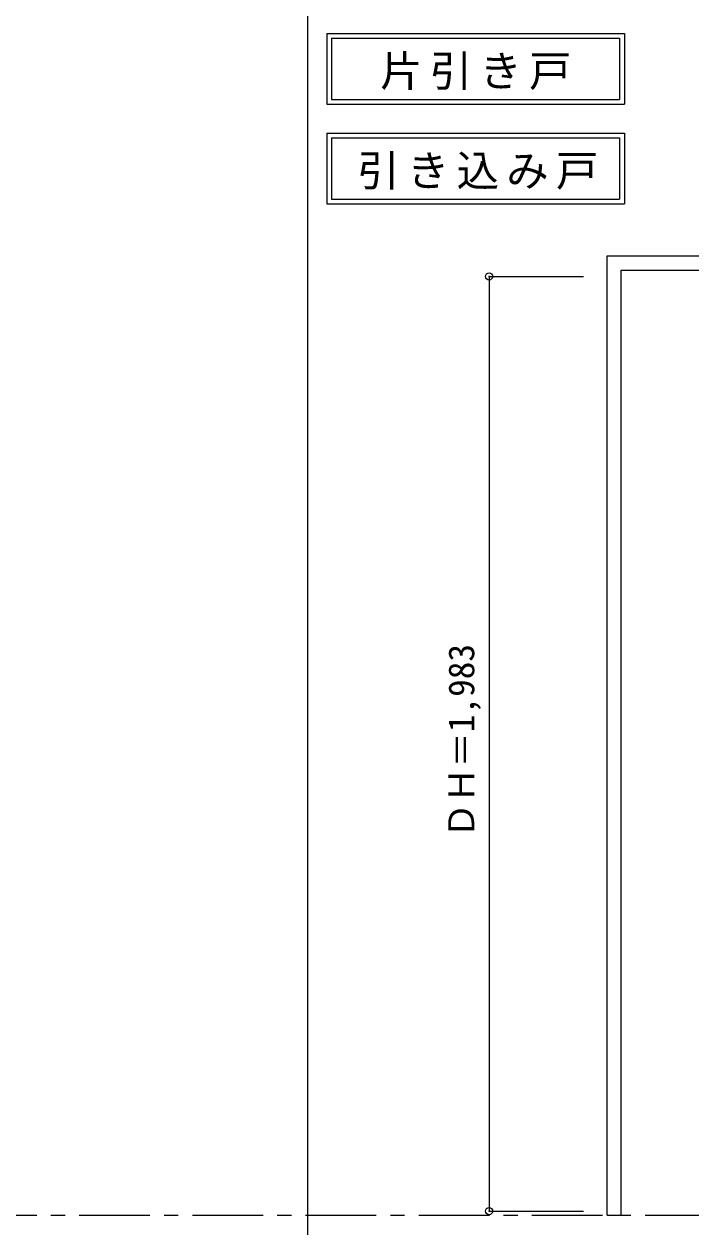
# Model space of a CAD drawing. Units: millimetres, scale not verified. Extents: x -6000 to 5700, y -4307 to 4260.
# Drawn here: x -87 to 1327, y -2588 to -36 of the extents above; entities that cross this region are included whole.
import ezdxf
from ezdxf.enums import TextEntityAlignment as Align

# ---------------------------------------------------------------- set-up
doc = ezdxf.new("R2010")
doc.units = ezdxf.units.MM
doc.header["$LTSCALE"] = 30
doc.header["$PDMODE"] = 32
doc.header["$PDSIZE"] = 15
doc.linetypes.add('CHAIN1', pattern=[8, 5, -1, 1, -1])
for name, color, linetype in [('0-1_通り芯', 4, 'CHAIN1'), ('0-4_枠', 3, 'Continuous'), ('0-A_文字', 7, 'Continuous'), ('0-B_寸法', 7, 'Continuous'), ('F-1_枠', 6, 'Continuous')]:
    doc.layers.add(name, color=color, linetype=linetype)
doc.styles.add('ＭＳ ゴシック', font='')
doc.styles.get('ＭＳ ゴシック').set_extended_font_data('MS Gothic')

msp = doc.modelspace()

# ---------------------------------------------------------------- linework, layer by layer
at = {"layer": '0-1_通り芯', "color": 7}
msp.add_line((-5490, -2562.5), (3233.5, -2562.5), dxfattribs=at)
at = {"layer": '0-4_枠'}
for p, q in [((1149.25, -2562.5), (1149.25, -527.5)), ((1149.25, -527.5), (2599.25, -527.5)), ((1179.25, -557.5), (2569.25, -557.5)), ((1179.25, -2562.5), (1179.25, -557.5)), ((1149.25, -2562.5), (1179.25, -2562.5))]:
    msp.add_line(p, q, dxfattribs=at)
at = {"layer": '0-A_文字'}
for p, q in [((555, -55.5), (555, -205.5)), ((565, -65.5), (565, -195.5)), ((565, -65.5), (1176.03, -65.5)), ((1176.03, -65.5), (1176.03, -195.5)), ((565, -195.5), (1176.03, -195.5)), ((555, -205.5), (1186.03, -205.5)), ((555, -266.97), (555, -416.97)), ((565, -276.97), (565, -406.97)), ((565, -276.97), (1176.03, -276.97)), ((1176.03, -276.97), (1176.03, -406.97)), ((565, -406.97), (1176.03, -406.97)), ((555, -416.97), (1186.03, -416.97))]:
    msp.add_line(p, q, dxfattribs=at)
for points in [[(555, -55.5), (1186.03, -55.5), (1186.03, -205.5)], [(555, -266.97), (1186.03, -266.97), (1186.03, -416.97)]]:
    msp.add_lwpolyline(points, dxfattribs=at)
at = {"layer": '0-B_寸法', "color": 4}
for p, q in [((899.25, -571), (899.25, -2554)), ((899.25, -571), (1099.25, -571)), ((899.25, -2554), (1099.25, -2554))]:
    msp.add_line(p, q, dxfattribs=at)
at = {"layer": '0-B_寸法'}
for p in [(899.25, -571), (899.25, -2554)]:
    msp.add_point(p, dxfattribs=at)
at = {"layer": 'F-1_枠'}
msp.add_line((515, -3790), (515, 4175), dxfattribs=at)

# ---------------------------------------------------------------- texts
at = {"layer": '0-A_文字', "char_height": 65.98, "attachment_point": 7, "style": 'ＭＳ ゴシック'}
for s, insert in [('\\T1.17;片引き戸', (668.02, -175.5)), ('\\T1.17;引き込み戸', (619.66, -386.97))]:
    msp.add_mtext(s, dxfattribs=dict(at, insert=insert))
at = {"layer": '0-B_寸法', "style": 'ＭＳ ゴシック'}
msp.add_text('ＤＨ＝1,983', height=54.99, rotation=90, dxfattribs=at).set_placement((884.25, -1762.75), align=Align.BOTTOM_LEFT)

doc.saveas('drawing.dxf')
